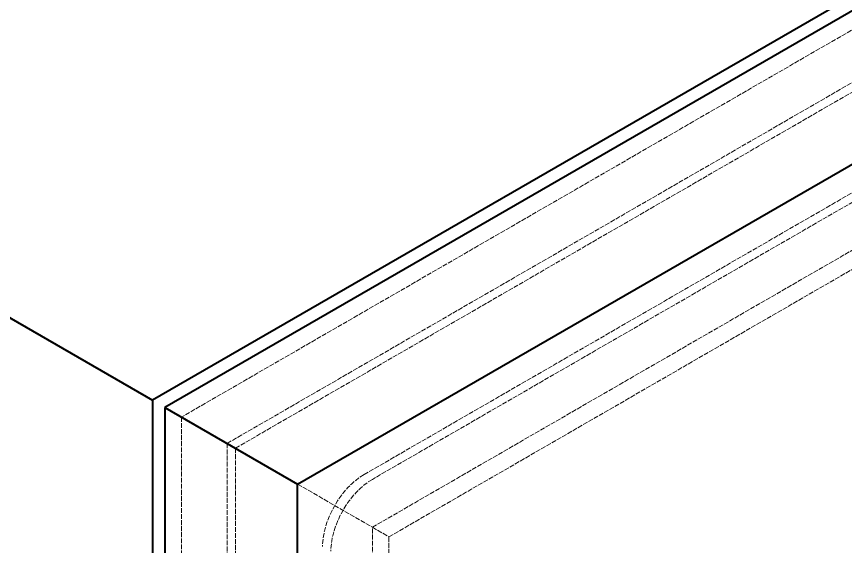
# Model space of a CAD drawing. Header units: millimetres. Extents: x 0 to 3567, y 0 to 2523.
# Drawn here: x 3175.9 to 3260.6, y 2248.9 to 2303.1 of the extents above; entities that cross this region are included whole.
import ezdxf

# ---------------------------------------------------------------- set-up
doc = ezdxf.new("R2010")
doc.units = ezdxf.units.MM
doc.header["$LTSCALE"] = 3
doc.linetypes.add('DASHED', pattern=[0.2067, 0.1654, -0.0413])
doc.layers.add('가려진 것(ISO)', color=2, linetype='DASHED', lineweight=18, true_color=0xffff00)
doc.layers.add('가시적인 것(ISO)', color=3, linetype='Continuous', lineweight=40, true_color=0x00ff00)

msp = doc.modelspace()

# ---------------------------------------------------------------- linework, layer by layer
at = {"layer": '가려진 것(ISO)'}
for p, q in [((3415.8865, 2390.9951), (3192.7236, 2262.152)), ((3197.3905, 2259.4575), (3409.5225, 2381.932)), ((3198.239, 2258.9676), (3410.3711, 2381.4421)), ((3211.3912, 2256.2732), (3408.2497, 2369.9295)), ((3409.0983, 2369.4396), (3212.2397, 2255.7833)), ((3212.2397, 2250.8843), (3407.4012, 2363.5608)), ((3213.9368, 2249.9045), (3407.4012, 2361.6012)), ((3192.7236, 2262.152), (3192.7236, 1935.8799)), ((3197.3905, 2259.4575), (3197.3905, 1945.9228)), ((3198.239, 2258.9676), (3198.239, 1945.4329)), ((3204.603, 2255.2934), (3212.2397, 2250.8843)), ((3212.2397, 1956.9455), (3212.2397, 2250.8843)), ((3212.2397, 2250.8843), (3213.9368, 2249.9045)), ((3213.9368, 1957.9253), (3213.9368, 2249.9045))]:
    msp.add_line(p, q, dxfattribs=at)
for centre, major_axis, start_param, end_param in [((3211.3912, 2251.3742), (-3, -5.1962), 3.9269908, 5.4977871), ((3212.2397, 2250.8843), (3, 5.1962), 0.7853982, 2.3561945)]:
    msp.add_ellipse(centre, major_axis=major_axis, ratio=0.5773503, start_param=start_param, end_param=end_param, dxfattribs=at)
at = {"layer": '가시적인 것(ISO)'}
for p, q in [((3414.6137, 2393.6896), (3189.7538, 2263.8666)), ((3415.8865, 2392.9547), (3191.0265, 2263.1318)), ((3204.603, 2255.2934), (3429.4629, 2385.1163)), ((3113.3862, 2307.9574), (3189.7538, 2263.8666)), ((3189.7538, 2263.8666), (3189.7538, 2233.003)), ((3191.0265, 2263.1318), (3204.603, 2255.2934)), ((3191.0265, 2263.1318), (3191.0265, 2233.7379)), ((3204.603, 1927.0618), (3204.603, 2255.2934))]:
    msp.add_line(p, q, dxfattribs=at)

doc.saveas('drawing.dxf')
